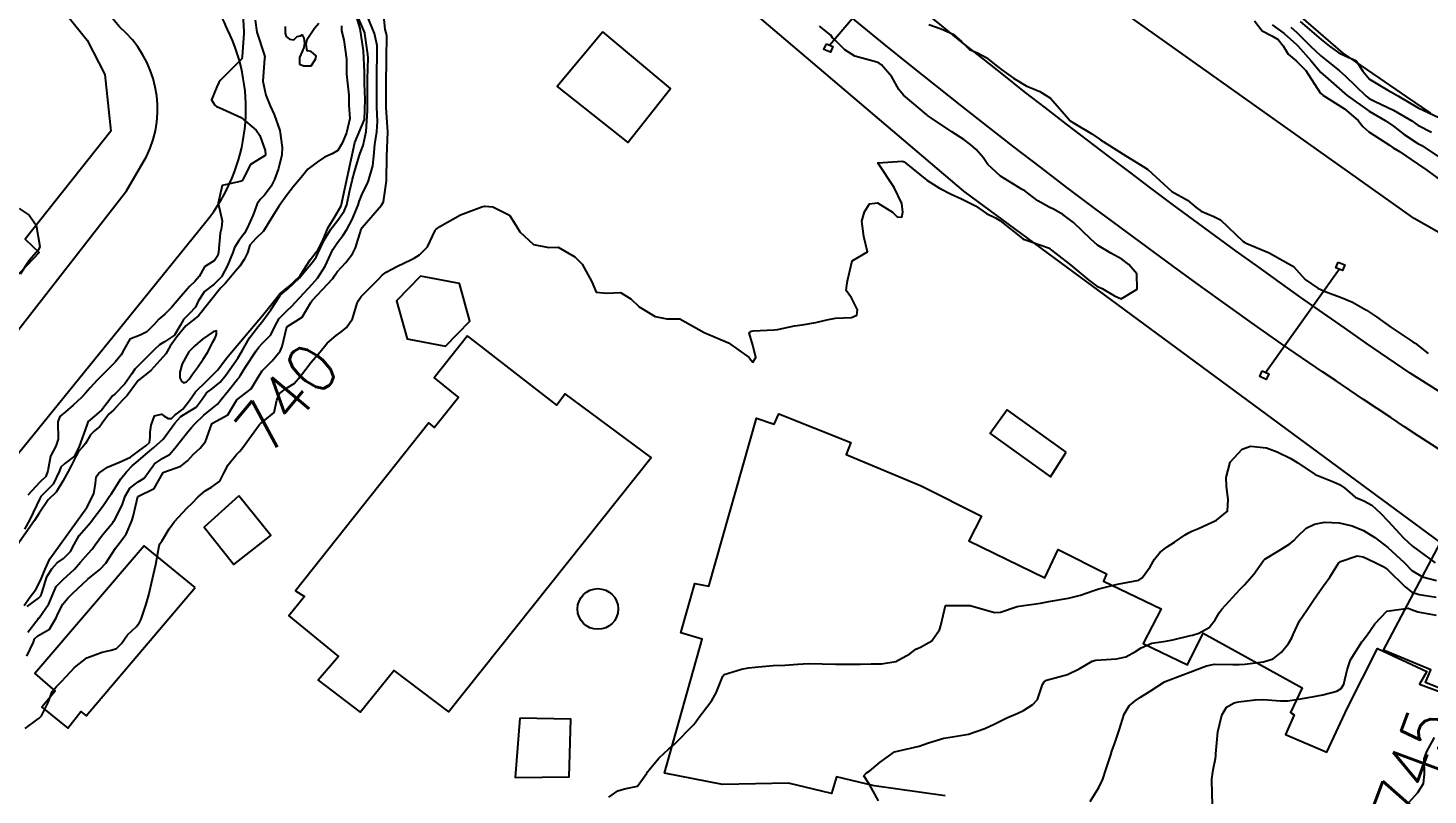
# Model space of a CAD drawing. Header units: metres. Extents: x 318500 to 325275, y 7408834 to 7428799.
# Drawn here: x 320655.9 to 320770.1, y 7409803.4 to 7409866 of the extents above; entities that cross this region are included whole.
import ezdxf
from ezdxf.enums import TextEntityAlignment as Align

# ---------------------------------------------------------------- set-up
doc = ezdxf.new("R2010")
doc.units = ezdxf.units.M
doc.header["$MEASUREMENT"] = 0
for name, color, linetype in [('Cotas', 45, 'Continuous'), ('Curvas de Nivel 1m', 11, 'Continuous'), ('Curvas de Nivel 5m', 15, 'Continuous'), ('Divisas', 45, 'Continuous'), ('Edificações', 30, 'Continuous'), ('Hidrografia', 140, 'Continuous'), ('Linha Férrea', 20, 'Continuous'), ('Pórticos', 45, 'Continuous'), ('Vias Primárias', 230, 'Continuous')]:
    doc.layers.add(name, color=color, linetype=linetype)
doc.styles.add('Style-STANDARD', font='STANDARD.shx')

msp = doc.modelspace()

# ---------------------------------------------------------------- linework, layer by layer
at = {"layer": 'Curvas de Nivel 1m', "flags": 128}
for points, elevation in [([(320655.8, 7409814.73), (320656.33, 7409815.86), (320656.42, 7409816.13), (320656.7, 7409816.38), (320657.64, 7409816.91), (320658.19, 7409817.84), (320658.34, 7409818.22), (320658.74, 7409818.96), (320659.13, 7409819.44), (320659.52, 7409819.82), (320660.76, 7409820.99), (320661.74, 7409821.79), (320662.25, 7409822.31), (320662.79, 7409823.14), (320663.02, 7409823.54), (320663.21, 7409823.77), (320663.9, 7409824.67), (320664.37, 7409825.75), (320664.47, 7409826.12), (320664.84, 7409827.75), (320666.19, 7409828.4), (320666.88, 7409829.64), (320666.91, 7409829.69), (320666.96, 7409829.72), (320668.35, 7409830.23), (320668.89, 7409830.65), (320669.4, 7409831.19), (320669.94, 7409831.68), (320670.36, 7409832.23), (320670.88, 7409833.67), (320670.9, 7409833.7), (320670.93, 7409833.72), (320672.19, 7409834.4), (320672.94, 7409835.64), (320674.09, 7409836.51), (320674.75, 7409837.61), (320674.99, 7409837.99), (320675.81, 7409838.8), (320676.45, 7409839.6), (320676.63, 7409839.98), (320677.02, 7409841.59), (320678.26, 7409842.36), (320678.96, 7409843.56), (320679.07, 7409843.72), (320680.76, 7409845.53), (320680.89, 7409845.73), (320681.1, 7409846.06), (320681.82, 7409846.82), (320682.36, 7409847.52), (320682.62, 7409848.02), (320683.07, 7409849.51), (320683.09, 7409849.57), (320683.15, 7409849.68), (320684.74, 7409851.49), (320684.88, 7409851.78), (320685.15, 7409853.48), (320685.15, 7409853.53), (320685.17, 7409855.48), (320685.24, 7409857.47), (320685.11, 7409859.48), (320685.1, 7409859.66), (320685.12, 7409861.48), (320685.13, 7409863.29), (320685.14, 7409863.48), (320685.16, 7409865.29), (320685.13, 7409865.48), (320685.03, 7409865.82), (320684.87, 7409867.49)], 739), ([(320655.83, 7409818.77), (320656.74, 7409819.44), (320656.95, 7409819.65), (320657.02, 7409819.85), (320657.42, 7409821.18), (320657.83, 7409821.84), (320658.28, 7409822.33), (320658.78, 7409822.69), (320659.35, 7409823.26), (320659.67, 7409823.82), (320660.07, 7409824.56), (320660.82, 7409825.44), (320660.99, 7409825.63), (320661.13, 7409825.8), (320662.01, 7409826.95), (320662.55, 7409827.77), (320662.68, 7409827.94), (320662.86, 7409828.22), (320663.46, 7409829.18), (320663.93, 7409829.76), (320664.4, 7409830.24), (320664.89, 7409830.65), (320665.49, 7409831.16), (320666.17, 7409831.73), (320666.92, 7409832.42), (320667.88, 7409833.71), (320668.36, 7409834.28), (320668.94, 7409834.61), (320669.6, 7409835.03), (320670.11, 7409835.68), (320670.44, 7409836.2), (320670.97, 7409836.58), (320671.57, 7409837.07), (320672.03, 7409837.65), (320673, 7409839.03), (320673.37, 7409839.63), (320673.97, 7409840.68), (320674.68, 7409841.62), (320674.84, 7409841.81), (320675.05, 7409842.07), (320675.7, 7409842.97), (320676.1, 7409843.6), (320676.49, 7409844.18), (320677.08, 7409844.67), (320678.05, 7409845.58), (320678.51, 7409846.16), (320679.11, 7409846.86), (320679.4, 7409847.27), (320679.53, 7409847.55), (320680.04, 7409848.64), (320680.59, 7409849.54), (320681.16, 7409850.27), (320681.69, 7409851), (320681.89, 7409851.52), (320682.12, 7409852.59), (320682.34, 7409853.52), (320682.52, 7409854.21), (320682.91, 7409855.51), (320682.99, 7409855.75), (320683.24, 7409856.38), (320683.48, 7409857.51), (320683.58, 7409859.2), (320683.58, 7409859.51), (320683.58, 7409861.23), (320683.58, 7409861.51), (320683.58, 7409861.78), (320683.63, 7409863.51), (320683.62, 7409863.8), (320683.37, 7409865.51), (320683.36, 7409865.55), (320682.52, 7409867.52)], 737), ([(320673.39, 7409867.64), (320673.5, 7409865.64), (320673.5, 7409865.49), (320673.36, 7409863.64), (320673.33, 7409863.45), (320671.56, 7409861.67), (320671.46, 7409861.52), (320671.3, 7409861.15), (320670.87, 7409860.09), (320671.12, 7409859.67), (320671.28, 7409859.55), (320671.48, 7409859.46), (320673.27, 7409858.64), (320674.51, 7409857.62), (320674.8, 7409857.18), (320675.23, 7409855.97), (320675.27, 7409855.61), (320675.26, 7409855.58), (320675.23, 7409855.54), (320674.04, 7409854.81), (320673.44, 7409853.64), (320673.35, 7409853.49), (320673.2, 7409853.42), (320671.74, 7409853.11), (320671.4, 7409851.67), (320671.73, 7409850.23), (320671.68, 7409849.66), (320671.58, 7409849.22), (320671.44, 7409847.67), (320671.38, 7409847.4), (320671.11, 7409847), (320670.3, 7409846.48), (320669.86, 7409845.68), (320669.49, 7409845.28), (320669.08, 7409844.87), (320668.07, 7409843.71), (320667.61, 7409843.16), (320667.05, 7409842.6), (320666.56, 7409842.21), (320666.16, 7409841.73), (320665.59, 7409841.18), (320665.03, 7409840.9), (320664.2, 7409840.58), (320663.75, 7409839.76), (320663.48, 7409839.29), (320663, 7409838.7), (320662.08, 7409837.78), (320661.53, 7409837.24), (320660.97, 7409836.61), (320660.59, 7409836.18), (320660.25, 7409835.81), (320659.59, 7409835.18), (320658.94, 7409834.65), (320658.49, 7409834.28), (320658.33, 7409833.84), (320658.35, 7409832.41), (320658.15, 7409831.84), (320657.72, 7409831.02), (320657.51, 7409829.84), (320657.34, 7409829.38), (320656.87, 7409828.9), (320655.87, 7409827.86)], 738), ([(320655.88, 7409816.69), (320656.72, 7409817.76), (320656.76, 7409817.81), (320656.81, 7409817.85), (320657.6, 7409818.98), (320657.94, 7409819.84), (320658.19, 7409820.4), (320658.76, 7409820.97), (320659.69, 7409821.82), (320660.18, 7409822.4), (320660.79, 7409823.09), (320661.14, 7409823.45), (320661.38, 7409823.79), (320661.97, 7409824.63), (320662.83, 7409825.65), (320662.88, 7409825.72), (320662.91, 7409825.77), (320663.57, 7409827.04), (320663.83, 7409827.76), (320664.19, 7409828.43), (320664.87, 7409828.94), (320665.36, 7409829.25), (320665.71, 7409829.74), (320666.21, 7409830.41), (320666.9, 7409830.86), (320667.43, 7409831.18), (320667.89, 7409831.71), (320668.92, 7409833.01), (320669.24, 7409833.38), (320669.51, 7409833.68), (320670.23, 7409834.38), (320670.95, 7409834.96), (320671.34, 7409835.28), (320671.66, 7409835.66), (320672.24, 7409836.39), (320672.98, 7409837.3), (320673.14, 7409837.48), (320673.24, 7409837.64), (320673.62, 7409838.25), (320674.51, 7409839.62), (320674.71, 7409839.92), (320675.02, 7409840.24), (320675.69, 7409840.94), (320676.02, 7409841.6), (320676.38, 7409842.26), (320677.06, 7409842.94), (320677.4, 7409843.24), (320677.71, 7409843.58), (320679.08, 7409845.05), (320679.52, 7409845.55), (320680.12, 7409846.53), (320680.59, 7409847.54), (320680.76, 7409847.9), (320681.13, 7409848.45), (320681.6, 7409849.06), (320681.89, 7409849.52), (320682.34, 7409850.34), (320682.82, 7409851.51), (320682.9, 7409851.79), (320683.18, 7409852.49), (320683.54, 7409853.16), (320683.68, 7409853.5), (320684.01, 7409854.71), (320684.09, 7409855.5), (320684.18, 7409856.44), (320684.35, 7409857.49), (320684.4, 7409858.36), (320684.36, 7409859.49), (320684.34, 7409860.45), (320684.35, 7409861.49), (320684.36, 7409862.54), (320684.38, 7409863.49), (320684.37, 7409864.52), (320684.16, 7409865.5), (320683.39, 7409867.35)], 738), ([(320674.42, 7409866.58), (320674.56, 7409865.62), (320675.17, 7409863.78), (320675.2, 7409863.61), (320675.18, 7409863.46), (320675.05, 7409861.61), (320675.29, 7409860.47), (320675.66, 7409859.61), (320675.96, 7409858.91), (320676.43, 7409857.6), (320676.63, 7409856.2), (320676.59, 7409855.6), (320676.33, 7409854.48), (320675.99, 7409853.6), (320675.73, 7409853.06), (320675.18, 7409852.33), (320674.83, 7409851.96), (320674.59, 7409851.62), (320674.26, 7409850.72), (320673.77, 7409849.63), (320673.55, 7409849.22), (320673.13, 7409848.64), (320672.73, 7409848.04), (320672.59, 7409847.65), (320672.18, 7409846.58), (320671.68, 7409845.66), (320671.08, 7409845.06), (320670.3, 7409844.46), (320669.78, 7409843.68), (320669.56, 7409843.19), (320669.05, 7409842.64), (320668.57, 7409842.17), (320668.3, 7409841.7), (320667.83, 7409840.91), (320667.02, 7409840.36), (320666.62, 7409840.12), (320666.2, 7409839.73), (320665, 7409838.52), (320664.62, 7409838.12), (320664.37, 7409837.76), (320663.8, 7409836.94), (320662.97, 7409836.1), (320662.79, 7409835.94), (320662.66, 7409835.77), (320661.92, 7409834.81), (320660.93, 7409833.98), (320660.83, 7409833.9), (320660.77, 7409833.8), (320660.68, 7409833.56), (320660.06, 7409831.81), (320659.68, 7409831.04), (320658.89, 7409830.43), (320658.58, 7409830.14), (320658.47, 7409829.83), (320657.95, 7409828.75), (320657.05, 7409827.85), (320656.95, 7409827.75), (320656.85, 7409827.58), (320656.03, 7409825.86), (320655.6, 7409825.09)], 737), ([(320755.94, 7409866.54), (320756.57, 7409865.72), (320757.37, 7409865.3), (320757.87, 7409865.02), (320758.28, 7409864.51), (320758.68, 7409863.83), (320759.35, 7409863.27), (320760.13, 7409862.48), (320761.31, 7409860.67), (320761.52, 7409860.47), (320763.29, 7409859.37), (320764.4, 7409858.42), (320764.78, 7409857.92), (320765.27, 7409857.47), (320766.95, 7409856.39), (320767.26, 7409856.19), (320767.76, 7409855.87), (320769.24, 7409854.88), (320769.99, 7409854.35), (320771.22, 7409853.46)], 739), ([(320757.39, 7409866.2), (320758.37, 7409865.5), (320759.36, 7409864.6), (320759.47, 7409864.49), (320760.53, 7409863.3), (320761.24, 7409862.47), (320761.34, 7409862.36), (320762.18, 7409861.61), (320763.31, 7409860.61), (320763.51, 7409860.44), (320765.29, 7409859.18), (320766.59, 7409858.4), (320767.28, 7409857.94), (320768.16, 7409857.26), (320769.26, 7409856.54), (320769.38, 7409856.48), (320769.59, 7409856.36), (320771.24, 7409855.26)], 738), ([(320759.66, 7409866.49), (320761.37, 7409865), (320762.06, 7409864.46), (320762.83, 7409863.92), (320763.35, 7409863.69), (320764.22, 7409863.3), (320764.79, 7409862.42), (320765.33, 7409861.78), (320766.83, 7409860.88), (320767.31, 7409860.62), (320767.68, 7409860.38), (320769.3, 7409859.44), (320770.97, 7409858.65)], 736), ([(320758.9, 7409866.02), (320759.38, 7409865.6), (320760.51, 7409864.48), (320761.35, 7409863.68), (320762.03, 7409863.14), (320762.89, 7409862.45), (320763.33, 7409862.04), (320765.03, 7409860.41), (320765.31, 7409860.2), (320765.72, 7409859.99), (320767.29, 7409859.24), (320768.79, 7409858.37), (320769.08, 7409858.16), (320769.28, 7409858.04), (320770.38, 7409857.45)], 737), ([(320655.16, 7409851.23), (320655.98, 7409850.69), (320656.57, 7409849.86), (320656.86, 7409848.12), (320656.75, 7409847.86), (320656, 7409846.98), (320655.25, 7409845.88)], 739), ([(320703.27, 7409803.23), (320704.02, 7409803.73), (320704.54, 7409803.89), (320705.61, 7409804.13), (320706.37, 7409805.18), (320706.44, 7409805.3), (320706.56, 7409805.45), (320707.36, 7409806.4), (320708.17, 7409807.16), (320708.4, 7409807.35), (320708.59, 7409807.51), (320710.2, 7409809.14), (320710.38, 7409809.37), (320710.62, 7409809.73), (320711.23, 7409810.53), (320711.67, 7409811.11), (320712.02, 7409811.74), (320712.56, 7409813.1), (320712.67, 7409813.22), (320714.1, 7409813.66), (320714.68, 7409813.77), (320715.47, 7409813.86), (320716.68, 7409813.95), (320717.63, 7409813.99), (320718.68, 7409814.07), (320719.56, 7409814.13), (320720.68, 7409814.1), (320721.76, 7409814.07), (320722.68, 7409814.07), (320723.79, 7409814.07), (320724.68, 7409814.09), (320725.51, 7409814.1), (320726.68, 7409814.28), (320727.83, 7409814.9), (320728.31, 7409815.28), (320728.7, 7409815.46), (320729.62, 7409815.96), (320730.26, 7409816.87), (320730.37, 7409817.22), (320730.75, 7409818.86), (320732.75, 7409818.84), (320734.74, 7409818.29), (320735.23, 7409818.31), (320736.59, 7409818.78), (320736.75, 7409818.81), (320738.48, 7409819.04), (320738.75, 7409819.09), (320739.17, 7409819.17), (320740.76, 7409819.44), (320741.75, 7409819.7), (320742.76, 7409820.05), (320743.25, 7409820.21), (320744.77, 7409820.6), (320745.2, 7409820.67), (320746.5, 7409820.92), (320746.78, 7409821.1), (320747.42, 7409822.01), (320747.8, 7409822.64), (320748.24, 7409823.2), (320748.82, 7409823.64), (320749.42, 7409824.02), (320750.3, 7409824.61), (320750.62, 7409824.81), (320750.83, 7409824.91), (320751.37, 7409825.13), (320752.84, 7409825.82), (320753.73, 7409826.56), (320753.8, 7409827.49), (320753.66, 7409828.56), (320753.63, 7409829.3), (320753.97, 7409830.55), (320754.93, 7409831.59), (320755.61, 7409831.85), (320756.93, 7409831.72), (320757.8, 7409831.38), (320758.92, 7409830.85), (320759.49, 7409830.48), (320760.9, 7409829.53), (320762.4, 7409828.94), (320762.88, 7409828.73), (320763.3, 7409828.43), (320764.15, 7409827.7), (320764.87, 7409827.38), (320765.51, 7409827.04), (320766.23, 7409826.39), (320766.85, 7409825.72), (320768.09, 7409824.37), (320768.82, 7409823.69), (320770.68, 7409822.33)], 741), ([(320725.27, 7409802.93), (320724.55, 7409804.26), (320724.07, 7409804.95), (320724.3, 7409805.2), (320724.57, 7409805.37), (320725.42, 7409806.08), (320726.59, 7409806.92), (320728.6, 7409807.39), (320729.36, 7409807.64), (320730.6, 7409808.03), (320731.31, 7409808.14), (320732.61, 7409808.36), (320733.94, 7409808.82), (320734.4, 7409809.03), (320734.61, 7409809.12), (320735.74, 7409809.68), (320736.63, 7409810.07), (320737.11, 7409810.3), (320737.87, 7409810.77), (320738.23, 7409811.18), (320738.66, 7409812.42), (320738.79, 7409812.64), (320738.98, 7409812.76), (320740.68, 7409813.23), (320741.64, 7409813.68), (320742.69, 7409814.31), (320742.99, 7409814.4), (320744.69, 7409814.5), (320745.46, 7409814.67), (320746.25, 7409815.1), (320746.7, 7409815.4), (320747.57, 7409815.77), (320748.71, 7409815.94), (320749.29, 7409816.04), (320750.72, 7409816.4), (320750.88, 7409816.44), (320751.41, 7409816.59), (320752.24, 7409817.07), (320752.74, 7409817.69), (320753.06, 7409818.25), (320753.28, 7409818.56), (320754.77, 7409820.18), (320754.95, 7409820.35), (320755.14, 7409820.54), (320755.9, 7409821.42), (320756.68, 7409822.52), (320756.74, 7409822.58), (320756.8, 7409822.63), (320757.96, 7409823.35), (320758.82, 7409823.89), (320759.15, 7409824.16), (320759.45, 7409824.48), (320760.16, 7409825.15), (320760.85, 7409825.48), (320761.65, 7409825.65), (320762.85, 7409825.59), (320763.92, 7409825.35), (320764.84, 7409824.98), (320765.75, 7409824.4), (320766.82, 7409823.59), (320768.15, 7409822.37), (320768.79, 7409821.72), (320769.64, 7409821.2), (320770.79, 7409820.9)], 742), ([(320742.53, 7409802.86), (320743.25, 7409804), (320743.56, 7409804.69), (320743.82, 7409805.44), (320744.22, 7409806.68), (320744.31, 7409806.96), (320744.6, 7409807.8), (320744.9, 7409808.68), (320745.32, 7409809.98), (320745.72, 7409810.66), (320746.21, 7409811.09), (320746.65, 7409811.37), (320747.42, 7409811.88), (320748.61, 7409812.62), (320748.67, 7409812.65), (320750.09, 7409813.19), (320750.68, 7409813.41), (320752.03, 7409813.93), (320752.68, 7409814.06), (320754.17, 7409814.03), (320754.68, 7409814.03), (320755.15, 7409814.07), (320756.69, 7409814.26), (320757.47, 7409814.51), (320758.15, 7409815.05), (320758.71, 7409815.76), (320758.98, 7409816.22), (320759.09, 7409816.48), (320759.61, 7409817.61), (320760.2, 7409818.47), (320760.43, 7409818.79), (320760.76, 7409819.3), (320761.24, 7409819.99), (320761.58, 7409820.45), (320762.08, 7409821.16), (320762.8, 7409822.3), (320762.95, 7409822.44), (320764.33, 7409822.9), (320764.81, 7409822.82), (320765.73, 7409822.4), (320766.45, 7409822.04), (320766.79, 7409821.8), (320768.23, 7409820.37), (320768.77, 7409819.95), (320769.37, 7409819.75), (320770.77, 7409819.52)], 743), ([(320752.53, 7409802.57), (320752.45, 7409804.57), (320752.45, 7409804.68), (320752.57, 7409805.45), (320752.77, 7409806.38), (320752.78, 7409806.57), (320752.78, 7409806.76), (320752.96, 7409808.56), (320753.29, 7409809.9), (320753.66, 7409810.55), (320754.28, 7409810.91), (320754.65, 7409811), (320756.01, 7409811.17), (320756.65, 7409811.18), (320758.07, 7409811.08), (320758.65, 7409811.09), (320759.87, 7409811.26), (320760.65, 7409811.4), (320761.53, 7409811.58), (320762.66, 7409811.87), (320763.01, 7409812.08), (320763.22, 7409812.43), (320763.51, 7409813.61), (320763.78, 7409814.42), (320764.71, 7409815.88), (320765.11, 7409816.4), (320765.77, 7409817.36), (320766.75, 7409818.38), (320768.48, 7409818.63), (320768.75, 7409818.53), (320769.26, 7409818.35), (320770.75, 7409818.07)], 744)]:
    msp.add_lwpolyline(points, dxfattribs=dict(at, elevation=elevation))
at = {"layer": 'Curvas de Nivel 5m', "flags": 128}
for points, elevation in [([(320729.38, 7409866.24), (320730.39, 7409865.87), (320731.37, 7409865.44), (320732.04, 7409864.86), (320732.7, 7409864.2), (320733.35, 7409863.92), (320734.06, 7409863.54), (320734.99, 7409862.82), (320735.34, 7409862.55), (320736.28, 7409861.85), (320737.32, 7409861.23), (320738.43, 7409860.77), (320739.3, 7409860.22), (320740.61, 7409858.74), (320740.92, 7409858.38), (320741.27, 7409858.15), (320742.67, 7409857.32), (320743.26, 7409856.91), (320743.38, 7409856.83), (320743.61, 7409856.7), (320745.24, 7409855.66), (320746.87, 7409854.66), (320747.23, 7409854.4), (320749.2, 7409852.63), (320750.48, 7409851.9), (320751.19, 7409851.3), (320751.59, 7409851), (320752.62, 7409850.58), (320753.18, 7409850.31), (320755.01, 7409848.55), (320755.15, 7409848.45), (320755.31, 7409848.38), (320757.14, 7409847.61), (320759.12, 7409846.49), (320760.08, 7409845.44), (320761.1, 7409844.72), (320761.7, 7409844.45), (320763.09, 7409843.94), (320763.94, 7409843.58), (320765.08, 7409842.95), (320765.89, 7409842.4), (320767.06, 7409841.55), (320768.87, 7409840.36), (320769.04, 7409840.25), (320770.1, 7409839.41)], 740), ([(320655.65, 7409808.81), (320656.61, 7409809.54), (320656.79, 7409809.66), (320656.98, 7409809.85), (320657.53, 7409810.94), (320657.87, 7409811.84), (320658.21, 7409812.26), (320658.65, 7409812.68), (320659.69, 7409813.81), (320660.68, 7409814.58), (320661.94, 7409815.04), (320662.68, 7409815.2), (320663.12, 7409815.34), (320663.53, 7409815.76), (320664.01, 7409816.45), (320664.71, 7409817.12), (320665, 7409817.46), (320665.12, 7409817.74), (320665.53, 7409818.95), (320665.76, 7409819.73), (320666.05, 7409821.02), (320666.21, 7409821.73), (320666.31, 7409822.19), (320666.6, 7409823.72), (320666.65, 7409823.87), (320666.81, 7409824.11), (320667.42, 7409825.11), (320667.83, 7409825.71), (320668.84, 7409826.79), (320669.31, 7409827.22), (320669.74, 7409827.68), (320670.34, 7409828.2), (320670.86, 7409828.5), (320671.53, 7409829), (320671.88, 7409829.65), (320672.21, 7409830.33), (320672.9, 7409831.18), (320673.14, 7409831.4), (320673.34, 7409831.63), (320674.34, 7409833.03), (320674.79, 7409833.61), (320674.85, 7409833.69), (320674.93, 7409833.76), (320675.96, 7409834.59), (320676.18, 7409835.6), (320676.41, 7409836.15), (320676.97, 7409836.58), (320677.6, 7409836.97), (320678.11, 7409837.57), (320679, 7409838.7), (320679.72, 7409839.55), (320680.3, 7409840.26), (320681.03, 7409840.88), (320681.42, 7409841.14), (320681.87, 7409841.52), (320682.35, 7409842.22), (320682.75, 7409843.51), (320682.84, 7409843.74), (320683.08, 7409844.06), (320684.51, 7409845.49), (320684.79, 7409845.79), (320685.1, 7409846.04), (320686.03, 7409846.54), (320687.11, 7409847.04), (320687.4, 7409847.17), (320687.84, 7409847.44), (320688.47, 7409848.1), (320689.1, 7409849.43), (320689.12, 7409849.46), (320689.15, 7409849.51), (320689.48, 7409849.75), (320691.16, 7409850.72), (320692.92, 7409851.37), (320693.12, 7409851.42), (320693.17, 7409851.42), (320693.82, 7409851.36), (320695.16, 7409850.68), (320695.68, 7409849.87), (320696.01, 7409849.34), (320697.13, 7409848.3), (320698.37, 7409848.06), (320699.13, 7409848.09), (320700.51, 7409847.28), (320701.11, 7409846.7), (320701.89, 7409845.26), (320702.23, 7409844.4), (320703.08, 7409844.32), (320704.23, 7409844.37), (320705.08, 7409843.86), (320705.76, 7409843.2), (320707.06, 7409842.43), (320708.01, 7409842.23), (320709.06, 7409842.24), (320711.04, 7409841.13), (320713.03, 7409840.27), (320714.72, 7409839.08), (320714.84, 7409838.91), (320715.01, 7409838.69), (320715.26, 7409839.08), (320715.03, 7409840.08), (320714.73, 7409841.08), (320714.9, 7409841.22), (320715.04, 7409841.25), (320716.77, 7409841.33), (320717.04, 7409841.37), (320718.42, 7409841.66), (320719.05, 7409841.73), (320720.15, 7409841.92), (320721.06, 7409842.16), (320721.77, 7409842.28), (320723.06, 7409842.34), (320723.5, 7409842.53), (320723.55, 7409842.97), (320723.08, 7409843.94), (320722.64, 7409844.53), (320722.68, 7409844.98), (320722.75, 7409845.32), (320723.12, 7409846.97), (320724.38, 7409847.71), (320724.08, 7409848.96), (320723.92, 7409850.2), (320724.12, 7409850.96), (320724.53, 7409851.61), (320725.18, 7409851.7), (320726.41, 7409850.93), (320726.8, 7409850.56), (320727.17, 7409850.52), (320727.27, 7409850.92), (320727.18, 7409851.65), (320726.54, 7409852.93), (320725.23, 7409854.95), (320727.23, 7409855.09), (320727.36, 7409855.04), (320727.5, 7409854.92), (320729.21, 7409853.54), (320730.26, 7409852.88), (320731.19, 7409852.4), (320732.04, 7409852.01), (320733.18, 7409851.45), (320734.08, 7409850.83), (320734.81, 7409850.46), (320735.16, 7409850.26), (320737.02, 7409848.79), (320737.15, 7409848.71), (320737.26, 7409848.67), (320739.14, 7409848.01), (320740.83, 7409846.73), (320741.12, 7409846.48), (320742.44, 7409845.38), (320743.09, 7409844.9), (320743.53, 7409844.7), (320744.52, 7409844.12), (320745.08, 7409843.86), (320746.38, 7409844.66), (320746.35, 7409845.91), (320745.7, 7409846.67), (320745.13, 7409847.1), (320744.23, 7409847.59), (320743.14, 7409848.25), (320742.6, 7409848.72), (320741.17, 7409850.09), (320740.3, 7409850.74), (320739.59, 7409851.16), (320739.19, 7409851.34), (320738.26, 7409851.85), (320737.2, 7409852.66), (320737, 7409852.79), (320735.22, 7409853.86), (320734.18, 7409854.83), (320733.8, 7409855.4), (320733.24, 7409856.03), (320732.81, 7409856.41), (320732.24, 7409856.86), (320731.26, 7409857.48), (320729.52, 7409858.64), (320729.28, 7409858.82), (320729.19, 7409858.89), (320727.3, 7409860.47), (320726.93, 7409860.93), (320726.36, 7409861.97), (320725.52, 7409862.95), (320725.33, 7409863.09), (320725.13, 7409863.16), (320723.34, 7409863.66), (320722.53, 7409864.16), (320721.68, 7409865), (320721.53, 7409865.16), (320721.37, 7409865.36), (320720.47, 7409866.11)], 740), ([(320768.54, 7409802.78), (320769.28, 7409803.61), (320769.73, 7409804.34), (320769.82, 7409805.09), (320769.79, 7409806.34), (320769.99, 7409806.95), (320770.62, 7409808.08)], 745)]:
    msp.add_lwpolyline(points, dxfattribs=dict(at, elevation=elevation))
at = {"layer": 'Divisas'}
for points in [[(320870.53, 7409800.29), (320858.42, 7409806.93), (320851.71, 7409810.52), (320845.96, 7409812.67), (320835.85, 7409816.54), (320820.8, 7409821.55), (320817.02, 7409823.26), (320801.21, 7409831.53), (320794.02, 7409836.19), (320768.97, 7409850.42), (320745.25, 7409867.24), (320727.87, 7409881.25), (320704.46, 7409900.66), (320685.07, 7409919.55), (320678.52, 7409927.19), (320669.94, 7409937.42), (320649.27, 7409962.46)], [(320787.74, 7409801.17), (320781.39, 7409807.95), (320769.9, 7409812.56), (320770.34, 7409813.62), (320766.46, 7409815.21), (320771.12, 7409824), (320732.23, 7409852.64), (320691.67, 7409887.14), (320676.04, 7409902.32), (320674.28, 7409907.13), (320671.48, 7409910.68), (320655.12, 7409925.07)]]:
    msp.add_lwpolyline(points, dxfattribs=at)
at = {"layer": 'Edificações'}
for points in [[(320652.97, 7409875.03), (320657.51, 7409868.96), (320660.71, 7409864.96), (320662.15, 7409862.15), (320662.64, 7409857.55), (320655.67, 7409848.72), (320656.8, 7409847.63), (320650.89, 7409841.45)], [(320730.7, 7409803.33), (320724.93, 7409804.15), (320721.84, 7409804.87), (320721.43, 7409803.53), (320717.93, 7409804.36), (320712.55, 7409804.26), (320707.81, 7409805.19), (320710.9, 7409816.1), (320709.15, 7409816.62), (320710.28, 7409820.65), (320711.42, 7409820.44), (320715.33, 7409834.14), (320716.75, 7409833.64), (320717.14, 7409834.48), (320723.01, 7409832.16), (320722.63, 7409831.18), (320728.76, 7409828.6), (320733.68, 7409826.14), (320732.64, 7409824.14), (320738.84, 7409821.11), (320739.94, 7409823.43), (320743.88, 7409821.43), (320743.63, 7409820.85), (320748.34, 7409818.59), (320746.85, 7409815.75), (320750.47, 7409814.01), (320751.76, 7409816.59), (320759.84, 7409812.13), (320758.87, 7409810.13), (320759.19, 7409809.93), (320758.48, 7409808.32), (320761.84, 7409806.9), (320763.52, 7409810.51), (320765.97, 7409815.35), (320769.99, 7409813.48), (320769.4, 7409812.45), (320774.5, 7409810.57)]]:
    msp.add_lwpolyline(points, dxfattribs=at)
for points in [[(320702.78, 7409865.63), (320699.07, 7409861.19), (320704.83, 7409856.62), (320708.31, 7409861.01)], [(320687.9, 7409845.71), (320685.96, 7409843.69), (320686.82, 7409840.59), (320689.96, 7409839.99), (320691.94, 7409842.05), (320691.1, 7409845.12)], [(320691.74, 7409840.84), (320689.02, 7409837.41), (320691.01, 7409835.82), (320689.06, 7409833.36), (320688.58, 7409833.74), (320677.72, 7409820.06), (320678.44, 7409819.58), (320677.17, 7409818.01), (320681.23, 7409814.69), (320679.57, 7409812.77), (320682.98, 7409810.15), (320685.74, 7409813.56), (320690.2, 7409810.18), (320706.72, 7409830.93), (320699.72, 7409836.12), (320699.02, 7409835.2)], [(320740.59, 7409831.35), (320735.77, 7409834.81), (320734.38, 7409832.87), (320739.3, 7409829.34)], [(320673.09, 7409827.79), (320670.27, 7409825.23), (320672.69, 7409822.19), (320675.69, 7409824.57)], [(320669.54, 7409820.32), (320665.37, 7409823.71), (320656.46, 7409813.31), (320658.1, 7409811.87), (320657.02, 7409810.56), (320659.14, 7409808.86), (320660.2, 7409810.2), (320660.63, 7409809.85)], [(320696, 7409809.66), (320695.63, 7409804.82), (320700.03, 7409804.89), (320700.18, 7409809.58)]]:
    msp.add_lwpolyline(points, close=True, dxfattribs=at)
msp.add_circle((320702.38, 7409818.57), 1.66, dxfattribs=at)
at = {"layer": 'Hidrografia'}
for points in [[(320759.13, 7409867.39), (320763.16, 7409863.91), (320766.08, 7409861.89), (320768.35, 7409860.33), (320770.29, 7409859.01)], [(320681.46, 7409866.14), (320681.46, 7409865.73), (320681.66, 7409864.98), (320681.87, 7409863.41), (320681.87, 7409862.19), (320682.07, 7409860.48), (320682.07, 7409859.66), (320682.14, 7409858.57), (320681.87, 7409857.41), (320681.52, 7409856.57), (320681.18, 7409855.96), (320680.7, 7409855.68), (320680.08, 7409855.41), (320679.47, 7409855), (320678.71, 7409854.45), (320678.17, 7409853.77), (320677.55, 7409853.02), (320677, 7409852.33), (320676.39, 7409851.44), (320675.77, 7409850.49), (320675.09, 7409849.39), (320674.47, 7409848.78), (320673.99, 7409848.23), (320673.79, 7409847.62), (320673.52, 7409847.07), (320673.17, 7409846.52), (320672.83, 7409846.11), (320672.01, 7409845.15), (320671.6, 7409844.74), (320669.81, 7409842.47), (320668.78, 7409841.65), (320668.03, 7409840.76), (320667.48, 7409840.01), (320667.14, 7409839.39), (320666.66, 7409838.84), (320665.91, 7409838.02), (320664.88, 7409837.2), (320663.99, 7409835.97), (320663.58, 7409835.56), (320662.9, 7409834.81), (320662.49, 7409834.47), (320662.08, 7409833.92), (320661.74, 7409833.44), (320661.33, 7409833.1), (320660.98, 7409832.76), (320660.57, 7409832.07), (320660.37, 7409831.8), (320660.02, 7409831.4), (320659.81, 7409831.06), (320659.6, 7409830.63), (320659.42, 7409830.24), (320659.17, 7409829.77), (320658.74, 7409829), (320658.18, 7409828.1), (320657.54, 7409827.46), (320656.81, 7409826.39), (320656.42, 7409825.79), (320655.02, 7409823.78)], [(320655.59, 7409818.86), (320656, 7409819.46), (320656.54, 7409820.16), (320656.9, 7409820.9), (320657.28, 7409821.83), (320657.66, 7409822.65), (320660.69, 7409826.85), (320661.25, 7409827.96), (320661.39, 7409828.8), (320661.46, 7409829.36), (320661.67, 7409829.64), (320662.37, 7409830.13), (320663.35, 7409830.54), (320664.25, 7409830.96), (320665.02, 7409831.52), (320665.51, 7409831.87), (320665.79, 7409832.15), (320665.86, 7409832.57), (320665.86, 7409832.99), (320665.93, 7409833.55), (320666.21, 7409834.31), (320666.42, 7409834.38), (320666.77, 7409834.45), (320666.98, 7409834.31), (320667.32, 7409834.1), (320667.46, 7409834.1), (320667.6, 7409834.1), (320667.88, 7409834.38), (320668.51, 7409834.87), (320669.07, 7409835.57), (320669.56, 7409836.27), (320670.47, 7409837.17), (320671.37, 7409838.08), (320672, 7409838.92), (320672.21, 7409839.2), (320675.01, 7409842.5), (320675.71, 7409843.34), (320676.41, 7409844.25), (320677.18, 7409844.88), (320678.08, 7409845.71), (320678.36, 7409846.2), (320678.92, 7409847.04), (320679.55, 7409847.88), (320679.97, 7409848.71), (320680.39, 7409849.69), (320680.88, 7409850.46), (320681.44, 7409851.44), (320682.56, 7409856.62), (320683.33, 7409858.5), (320683.4, 7409860.11), (320683.33, 7409861.43), (320683.33, 7409862.34), (320683.26, 7409864.08), (320682.98, 7409865.9), (320682.63, 7409867.09)], [(320676.88, 7409866.07), (320676.88, 7409865.53), (320676.95, 7409865.26), (320677.22, 7409865.05), (320677.57, 7409864.98), (320677.84, 7409865.26), (320678.11, 7409865.32), (320678.25, 7409865.39), (320678.38, 7409865.12), (320678.45, 7409864.71), (320678.38, 7409864.37), (320678.25, 7409864.03), (320678.04, 7409863.55), (320678.04, 7409863), (320678.38, 7409862.87), (320679, 7409862.87), (320679.34, 7409863.41), (320679.41, 7409863.69), (320679, 7409864.03), (320678.66, 7409864.1), (320678.59, 7409864.64), (320678.66, 7409865.05), (320678.93, 7409865.46), (320679.27, 7409865.94), (320679.61, 7409866.35)]]:
    msp.add_lwpolyline(points, dxfattribs=at)
msp.add_lwpolyline([(320670.99, 7409841.17), (320670.13, 7409840.58), (320669.5, 7409840.04), (320669, 7409839.54), (320668.46, 7409838.55), (320668.27, 7409837.87), (320668.27, 7409837.42), (320668.41, 7409837.14), (320668.59, 7409837.01), (320668.82, 7409837.1), (320669.04, 7409837.32), (320669.32, 7409837.73), (320669.72, 7409838.27), (320670.18, 7409838.95), (320670.54, 7409839.5), (320670.76, 7409839.9), (320670.94, 7409840.31), (320671.13, 7409840.63), (320671.22, 7409840.81), (320671.26, 7409840.99), (320671.26, 7409841.26)], close=True, dxfattribs=at)
at = {"layer": 'Linha Férrea'}
for points in [[(321000, 7409665.79, 0.078197), (320889.69, 7409761.64, 0.016428), (320831.73, 7409795.8, -0.029281), (320758.16, 7409840.19, -0.075107), (320633.21, 7409959.15, -0.038123), (320591.24, 7410019.37), (320569.88, 7410055.98), (320528.94, 7410130.12, 0.044252), (320455.67, 7410238.48), (320423.41, 7410279.54, -0.076357), (320336.11, 7410440.08, -0.029288), (320307.68, 7410537.21, 0.027041), (320278.59, 7410637.59, 0.100983), (320172.35, 7410808.48, 0.013159)], [(321000, 7409672.46, 0.064653), (320912.3, 7409751.47, 0.030753), (320836.25, 7409797.86, -0.016147), (320768.63, 7409837.8, -0.116635), (320584, 7410039.77), (320542.79, 7410113.92, 0.026405), (320494.03, 7410193.92, 0.017029), (320443.19, 7410260.7), (320429.49, 7410278.02, -0.097268), (320322.98, 7410493.45), (320310.76, 7410540.45), (320304.23, 7410567.01, 0.019913), (320282.85, 7410638.03, 0.100687), (320180.06, 7410806.18, 0.011092)]]:
    msp.add_lwpolyline(points, format="xyb", dxfattribs=at)
at = {"layer": 'Pórticos'}
for points in [[(320721.28, 7409864.55), (320727.68, 7409872.1)], [(320756.83, 7409837.86), (320762.84, 7409846.28)]]:
    msp.add_lwpolyline(points, dxfattribs=at)
for points in [[(320721.02, 7409864.66), (320721.55, 7409864.44), (320721.35, 7409863.98), (320720.82, 7409864.2)], [(320762.77, 7409846.86), (320763.3, 7409846.63), (320763.11, 7409846.17), (320762.58, 7409846.4)], [(320756.56, 7409837.98), (320757.1, 7409837.75), (320756.9, 7409837.29), (320756.37, 7409837.52)]]:
    msp.add_lwpolyline(points, close=True, dxfattribs=at)
at = {"layer": 'Vias Primárias'}
for points in [[(320642.4, 7409815.61), (320663.74, 7409841.91), (320670.4, 7409850.13, 0.292594), (320672.16, 7409865.84, -0.067991), (320671.39, 7409868.16), (320670.61, 7409877.62), (320670.15, 7409885.68), (320670.46, 7409888.16, -0.555532), (320678.52, 7409891.88), (320689.23, 7409883.51), (320699.77, 7409873.75), (320704.73, 7409868.48), (320707.52, 7409872.2), (320682.41, 7409894.2, 0.016807), (320677.52, 7409898.2, 0.261612), (320672.05, 7409898.97, 0.069607), (320668.13, 7409896.78, 0.153709), (320665.47, 7409893.02, 0.132712), (320665.15, 7409886.44, -0.033667), (320665.63, 7409883.3, -0.040854), (320665.63, 7409880.33, -0.527116), (320662.33, 7409878.44)], [(320654.11, 7409840.06), (320663.93, 7409852.68), (320665.57, 7409855.46, 0.341171), (320663.36, 7409866.05), (320658.62, 7409871.69), (320649.14, 7409881.51)]]:
    msp.add_lwpolyline(points, format="xyb", dxfattribs=at)

# ---------------------------------------------------------------- texts
at = {"layer": 'Cotas', "style": 'Style-STANDARD'}
for s, rotation, p in [('740', 49.9029, (320677.01, 7409835.81, 740)), ('745', 69.7997, (320768.98, 7409805.75, 745))]:
    msp.add_text(s, height=4, rotation=rotation, dxfattribs=at).set_placement(p, align=Align.MIDDLE_CENTER)

doc.saveas('drawing.dxf')
